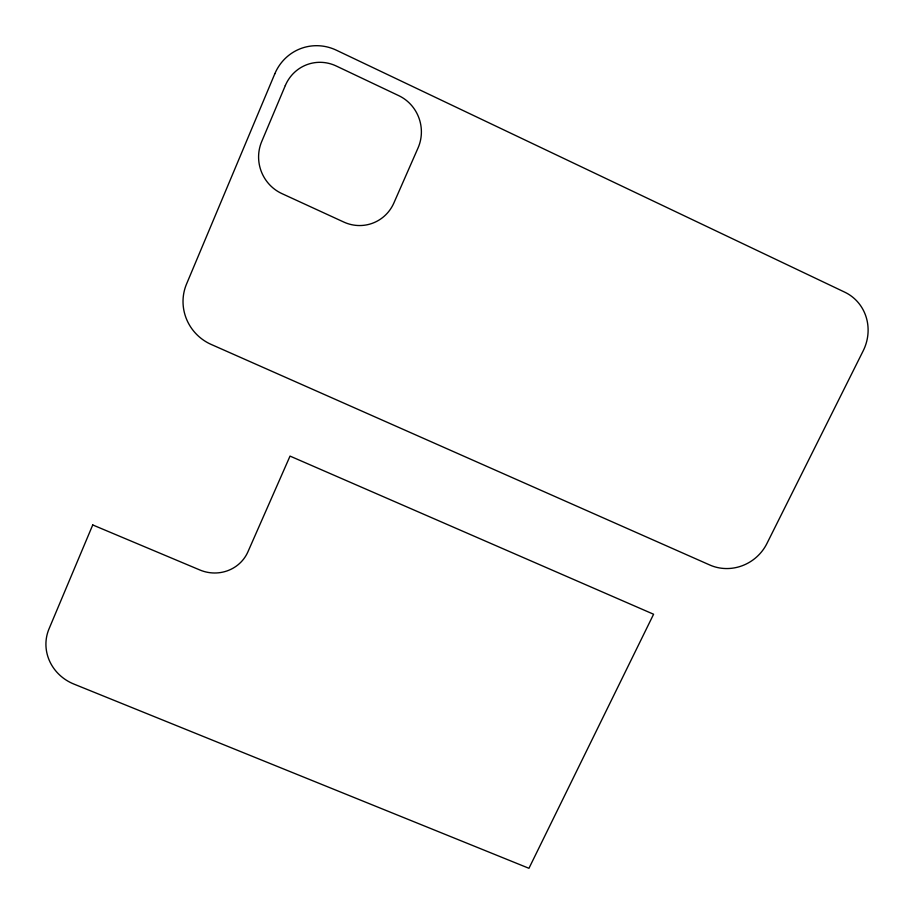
<?xml version="1.0" encoding="UTF-8"?>
<svg xmlns="http://www.w3.org/2000/svg" width="914" height="914" viewBox="0 0 914 914"><rect width="100%" height="100%" fill="white"/><g stroke="black" fill="none" stroke-linecap="round" stroke-linejoin="round"><path stroke-width="1.37" d="M274.806 73.805L186.513 284.094A46.271 45.072 45.3 0 0 211.145 344.418L709.847 565.023A43.506 41.416 -38.8 0 0 766.903 543.556L863.17 350.873A45.129 42.661 -54.4 0 0 844.707 292.149L336.341 50.19A48.191 46.397 71.8 0 0 274.806 73.805M92.737 524.944L49.002 628.923A44.329 41.77 15.5 0 0 73.817 684.038L528.955 868.3L653.59 614.242L290.035 456.097L247.911 551.85A36.903 35.577 15.8 0 1 199.915 570.005L92.737 524.944M285.305 85.573L261.667 141.659A39.439 38.217 66.7 0 0 281.912 193.608L343.847 222.079A38.948 38 73 0 0 393.877 202.988L418.029 147.988A39.439 38.228 78 0 0 398.778 95.662L336.295 66.025A39.908 38.468 71.9 0 0 285.305 85.573"/></g></svg>
